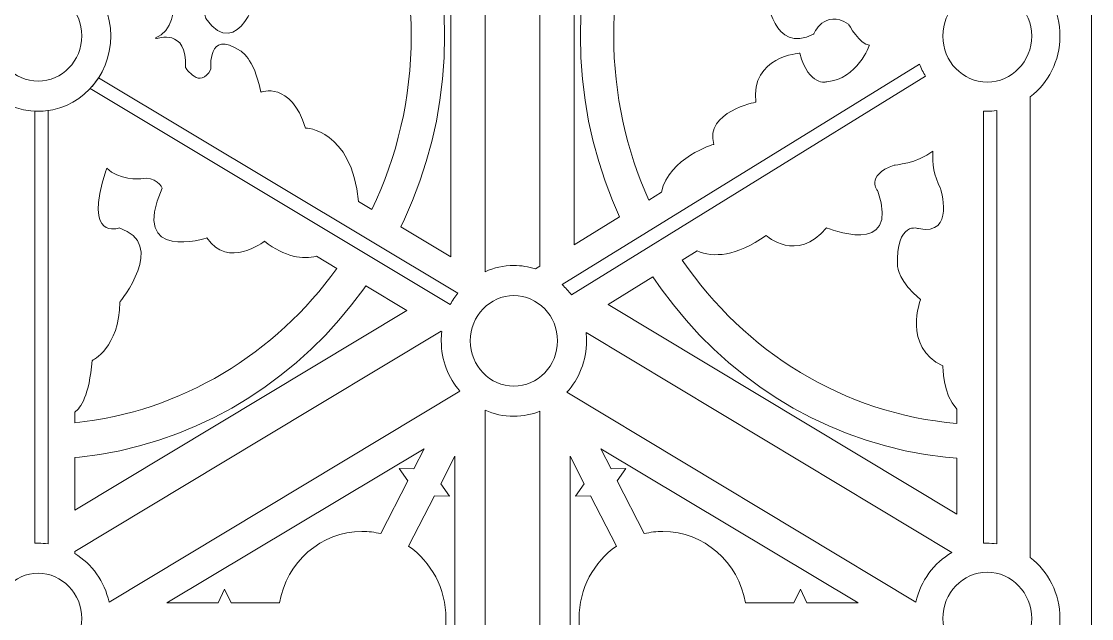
# Model space of a CAD drawing. Header units: centimetres. Extents: x 10.1 to 16.7, y -9.5 to 9.5.
# Drawn here: x 13.382 to 16.738, y -2.706 to -0.833 of the extents above; entities that cross this region are included whole.
import ezdxf

# ---------------------------------------------------------------- set-up
doc = ezdxf.new("R2010")
doc.units = ezdxf.units.CM
doc.header["$MEASUREMENT"] = 0
doc.layers.add('layer 1', color=7, linetype='Continuous')

msp = doc.modelspace()

# ---------------------------------------------------------------- linework, layer by layer
at = {"layer": 'layer 1', "color": 250, "lineweight": 9}
for points, knots in [([(10.14539, 9.49999), (10.14539, 9.49999), (16.7385, 9.49999), (16.7385, 9.49999), (16.7385, 9.49999), (16.7385, 9.49999), (16.7385, -9.50001), (16.7385, -9.50001), (16.7385, -9.50001), (16.7385, -9.50001), (10.14539, -9.50001), (10.14539, -9.50001), (10.14539, -9.50001), (10.14539, -9.50001), (10.14539, 9.49999), (10.14539, 9.49999)], [0, 0, 0, 0, 0.2, 0.2, 0.2, 0.2, 0.4, 0.4, 0.4, 0.4, 0.6, 0.6, 0.6, 0.6, 1, 1, 1, 1]), ([(14.83605, -0.1397), (14.83605, -0.1397), (14.83605, -0.87857), (14.83605, -0.87857), (14.83605, -0.87857), (14.83605, -0.87857), (14.83605, -1.61809), (14.83605, -1.61809)], [0, 0, 0, 0, 0.3333333, 0.3333333, 0.3333333, 0.3333333, 1, 1, 1, 1]), ([(14.99391, -1.6092), (14.99391, -1.6092), (15.00825, -1.60034), (15.00825, -1.60034), (15.00825, -1.60034), (15.00825, -1.60034), (15.00825, -0.87857), (15.00825, -0.87857), (15.00825, -0.87857), (15.00825, -0.87857), (15.00825, -0.20537), (15.00825, -0.20537), (15.00825, -0.20537), (15.00825, -0.20537), (14.93127, -0.15914), (14.93127, -0.15914)], [0, 0, 0, 0, 0.2, 0.2, 0.2, 0.2, 0.4, 0.4, 0.4, 0.4, 0.6, 0.6, 0.6, 0.6, 1, 1, 1, 1]), ([(14.70929, -0.87857), (14.70929, -0.87857), (14.70761, -0.94667), (14.70761, -0.94667), (14.70761, -0.94667), (14.70761, -0.94667), (14.70268, -1.01393), (14.70268, -1.01393), (14.70268, -1.01393), (14.70268, -1.01393), (14.69456, -1.08026), (14.69456, -1.08026), (14.69456, -1.08026), (14.69456, -1.08026), (14.68332, -1.14558), (14.68332, -1.14558), (14.68332, -1.14558), (14.68332, -1.14558), (14.66903, -1.20978), (14.66903, -1.20978), (14.66903, -1.20978), (14.66903, -1.20978), (14.65182, -1.27275), (14.65182, -1.27275), (14.65182, -1.27275), (14.65182, -1.27275), (14.63172, -1.33443), (14.63172, -1.33443), (14.63172, -1.33443), (14.63172, -1.33443), (14.60883, -1.39471), (14.60883, -1.39471), (14.60883, -1.39471), (14.60883, -1.39471), (14.58324, -1.45352), (14.58324, -1.45352), (14.58324, -1.45352), (14.58324, -1.45352), (14.57146, -1.47741), (14.57146, -1.47741), (14.57146, -1.47741), (14.57146, -1.47741), (14.72825, -1.57138), (14.72825, -1.57138), (14.72825, -1.57138), (14.72825, -1.57138), (14.72825, -0.18235), (14.72825, -0.18235), (14.72825, -0.18235), (14.72825, -0.18235), (14.57155, -0.27987), (14.57155, -0.27987), (14.57155, -0.27987), (14.57155, -0.27987), (14.58324, -0.30363), (14.58324, -0.30363), (14.58324, -0.30363), (14.58324, -0.30363), (14.60883, -0.36244), (14.60883, -0.36244), (14.60883, -0.36244), (14.60883, -0.36244), (14.63172, -0.42273), (14.63172, -0.42273), (14.63172, -0.42273), (14.63172, -0.42273), (14.65182, -0.4844), (14.65182, -0.4844), (14.65182, -0.4844), (14.65182, -0.4844), (14.66903, -0.54738), (14.66903, -0.54738), (14.66903, -0.54738), (14.66903, -0.54738), (14.68332, -0.61157), (14.68332, -0.61157), (14.68332, -0.61157), (14.68332, -0.61157), (14.69456, -0.67687), (14.69456, -0.67687), (14.69456, -0.67687), (14.69456, -0.67687), (14.70268, -0.74322), (14.70268, -0.74322), (14.70268, -0.74322), (14.70268, -0.74322), (14.70761, -0.81049), (14.70761, -0.81049), (14.70761, -0.81049), (14.70761, -0.81049), (14.70929, -0.87857), (14.70929, -0.87857)], [0, 0, 0, 0, 0.0416667, 0.0416667, 0.0416667, 0.0416667, 0.0833333, 0.0833333, 0.0833333, 0.0833333, 0.125, 0.125, 0.125, 0.125, 0.1666667, 0.1666667, 0.1666667, 0.1666667, 0.2083333, 0.2083333, 0.2083333, 0.2083333, 0.25, 0.25, 0.25, 0.25, 0.2916667, 0.2916667, 0.2916667, 0.2916667, 0.3333333, 0.3333333, 0.3333333, 0.3333333, 0.375, 0.375, 0.375, 0.375, 0.4166667, 0.4166667, 0.4166667, 0.4166667, 0.4583333, 0.4583333, 0.4583333, 0.4583333, 0.5, 0.5, 0.5, 0.5, 0.5416667, 0.5416667, 0.5416667, 0.5416667, 0.5833333, 0.5833333, 0.5833333, 0.5833333, 0.625, 0.625, 0.625, 0.625, 0.6666667, 0.6666667, 0.6666667, 0.6666667, 0.7083333, 0.7083333, 0.7083333, 0.7083333, 0.75, 0.75, 0.75, 0.75, 0.7916667, 0.7916667, 0.7916667, 0.7916667, 0.8333333, 0.8333333, 0.8333333, 0.8333333, 0.875, 0.875, 0.875, 0.875, 0.9166667, 0.9166667, 0.9166667, 0.9166667, 1, 1, 1, 1]), ([(15.25791, -1.44628), (15.25791, -1.44628), (15.23548, -1.39471), (15.23548, -1.39471), (15.23548, -1.39471), (15.23548, -1.39471), (15.21259, -1.33443), (15.21259, -1.33443), (15.21259, -1.33443), (15.21259, -1.33443), (15.19249, -1.27275), (15.19249, -1.27275), (15.19249, -1.27275), (15.19249, -1.27275), (15.17527, -1.20978), (15.17527, -1.20978), (15.17527, -1.20978), (15.17527, -1.20978), (15.16099, -1.14558), (15.16099, -1.14558), (15.16099, -1.14558), (15.16099, -1.14558), (15.14974, -1.08026), (15.14974, -1.08026), (15.14974, -1.08026), (15.14974, -1.08026), (15.14162, -1.01393), (15.14162, -1.01393), (15.14162, -1.01393), (15.14162, -1.01393), (15.1367, -0.94666), (15.1367, -0.94666), (15.1367, -0.94666), (15.1367, -0.94666), (15.13501, -0.87857), (15.13501, -0.87857), (15.13501, -0.87857), (15.13501, -0.87857), (15.1367, -0.81049), (15.1367, -0.81049), (15.1367, -0.81049), (15.1367, -0.81049), (15.14162, -0.74322), (15.14162, -0.74322), (15.14162, -0.74322), (15.14162, -0.74322), (15.14974, -0.67687), (15.14974, -0.67687), (15.14974, -0.67687), (15.14974, -0.67687), (15.16099, -0.61157), (15.16099, -0.61157), (15.16099, -0.61157), (15.16099, -0.61157), (15.17527, -0.54738), (15.17527, -0.54738), (15.17527, -0.54738), (15.17527, -0.54738), (15.19249, -0.4844), (15.19249, -0.4844), (15.19249, -0.4844), (15.19249, -0.4844), (15.21259, -0.42273), (15.21259, -0.42273), (15.21259, -0.42273), (15.21259, -0.42273), (15.23548, -0.36244), (15.23548, -0.36244), (15.23548, -0.36244), (15.23548, -0.36244), (15.24259, -0.34607), (15.24259, -0.34607), (15.24259, -0.34607), (15.24259, -0.34607), (15.11606, -0.2701), (15.11606, -0.2701), (15.11606, -0.2701), (15.11606, -0.2701), (15.11606, -1.53381), (15.11606, -1.53381), (15.11606, -1.53381), (15.11606, -1.53381), (15.25791, -1.44628), (15.25791, -1.44628)], [0, 0, 0, 0, 0.0454545, 0.0454545, 0.0454545, 0.0454545, 0.0909091, 0.0909091, 0.0909091, 0.0909091, 0.1363636, 0.1363636, 0.1363636, 0.1363636, 0.1818182, 0.1818182, 0.1818182, 0.1818182, 0.2272727, 0.2272727, 0.2272727, 0.2272727, 0.2727273, 0.2727273, 0.2727273, 0.2727273, 0.3181818, 0.3181818, 0.3181818, 0.3181818, 0.3636364, 0.3636364, 0.3636364, 0.3636364, 0.4090909, 0.4090909, 0.4090909, 0.4090909, 0.4545455, 0.4545455, 0.4545455, 0.4545455, 0.5, 0.5, 0.5, 0.5, 0.5454545, 0.5454545, 0.5454545, 0.5454545, 0.5909091, 0.5909091, 0.5909091, 0.5909091, 0.6363636, 0.6363636, 0.6363636, 0.6363636, 0.6818182, 0.6818182, 0.6818182, 0.6818182, 0.7272727, 0.7272727, 0.7272727, 0.7272727, 0.7727273, 0.7727273, 0.7727273, 0.7727273, 0.8181818, 0.8181818, 0.8181818, 0.8181818, 0.8636364, 0.8636364, 0.8636364, 0.8636364, 0.9090909, 0.9090909, 0.9090909, 0.9090909, 1, 1, 1, 1]), ([(13.80112, -0.88577), (13.85972, -0.86614), (13.85972, -0.78276), (13.85972, -0.78276), (13.85972, -0.78276), (13.93913, -0.73053), (13.96034, -0.82399), (13.96034, -0.82399), (13.96034, -0.82399), (14.06358, -0.96691), (14.12711, -0.73602), (14.12711, -0.73602), (14.12711, -0.73602), (14.28595, -0.76626), (14.27799, -0.59036), (14.27799, -0.59036), (14.27799, -0.59036), (14.38146, -0.56456), (14.41698, -0.42787), (14.42755, -0.36947)], [0, 0, 0, 0, 0.1666667, 0.1666667, 0.1666667, 0.1666667, 0.3333333, 0.3333333, 0.3333333, 0.3333333, 0.5, 0.5, 0.5, 0.5, 0.6666667, 0.6666667, 0.6666667, 0.6666667, 1, 1, 1, 1]), ([(15.34973, -1.3938), (15.2792, -1.23714), (15.23966, -1.06253), (15.23966, -0.87857), (15.23966, -0.87857), (15.23966, -0.70937), (15.27307, -0.54804), (15.33333, -0.40133)], [0, 0, 0, 0, 0.3333333, 0.3333333, 0.3333333, 0.3333333, 1, 1, 1, 1]), ([(15.46146, -0.47815), (15.47632, -0.52403), (15.51512, -0.56898), (15.5968, -0.60256), (15.5968, -0.60256), (15.5968, -0.60256), (15.61533, -0.76885), (15.72036, -0.75606), (15.72036, -0.75606), (15.72036, -0.75606), (15.73888, -0.9394), (15.86654, -0.87331), (15.86654, -0.87331), (15.86654, -0.87331), (15.89949, -0.79231), (15.97569, -0.84134), (15.97569, -0.84134), (15.97569, -0.84134), (16.01276, -0.90743), (16.04155, -0.90743), (16.04155, -0.90743), (16.04155, -0.90743), (16.00449, -1.01404), (15.90774, -1.02256), (15.90774, -1.02256), (15.90774, -1.02256), (15.85215, -1.03962), (15.82329, -0.93302), (15.82329, -0.93302), (15.82329, -0.93302), (15.66887, -0.94155), (15.68534, -1.08652), (15.68534, -1.08652), (15.68534, -1.08652), (15.52473, -1.11638), (15.55355, -1.21871), (15.55355, -1.21871), (15.55355, -1.21871), (15.4122, -1.2601), (15.38965, -1.36895)], [0, 0, 0, 0, 0.0909091, 0.0909091, 0.0909091, 0.0909091, 0.1818182, 0.1818182, 0.1818182, 0.1818182, 0.2727273, 0.2727273, 0.2727273, 0.2727273, 0.3636364, 0.3636364, 0.3636364, 0.3636364, 0.4545455, 0.4545455, 0.4545455, 0.4545455, 0.5454545, 0.5454545, 0.5454545, 0.5454545, 0.6363636, 0.6363636, 0.6363636, 0.6363636, 0.7272727, 0.7272727, 0.7272727, 0.7272727, 0.8181818, 0.8181818, 0.8181818, 0.8181818, 1, 1, 1, 1]), ([(13.66225, -0.87857), (13.66225, -1.00884), (13.55992, -1.11507), (13.43449, -1.11507), (13.43449, -1.11507), (13.30905, -1.11507), (13.2067, -1.00884), (13.2067, -0.87857), (13.2067, -0.87857), (13.2067, -0.74831), (13.30905, -0.64208), (13.43449, -0.64208), (13.43449, -0.64208), (13.55992, -0.64208), (13.66225, -0.74831), (13.66225, -0.87857)], [0, 0, 0, 0, 0.2, 0.2, 0.2, 0.2, 0.4, 0.4, 0.4, 0.4, 0.6, 0.6, 0.6, 0.6, 1, 1, 1, 1]), ([(16.54611, -0.68836), (16.60252, -0.73153), (16.63924, -0.80097), (16.63924, -0.87903), (16.63924, -0.87903), (16.63924, -0.95709), (16.60252, -1.02653), (16.54611, -1.06969)], [0, 0, 0, 0, 0.3333333, 0.3333333, 0.3333333, 0.3333333, 1, 1, 1, 1]), ([(13.57128, -0.87857), (13.57128, -0.95681), (13.50982, -1.02063), (13.43449, -1.02063), (13.43449, -1.02063), (13.35913, -1.02063), (13.29769, -0.95681), (13.29769, -0.87857), (13.29769, -0.87857), (13.29769, -0.80035), (13.35913, -0.73653), (13.43449, -0.73653), (13.43449, -0.73653), (13.50982, -0.73653), (13.57128, -0.80035), (13.57128, -0.87857)], [0, 0, 0, 0, 0.2, 0.2, 0.2, 0.2, 0.4, 0.4, 0.4, 0.4, 0.6, 0.6, 0.6, 0.6, 1, 1, 1, 1]), ([(16.55063, -0.87903), (16.55063, -0.95876), (16.48802, -1.02379), (16.41122, -1.02379), (16.41122, -1.02379), (16.33443, -1.02379), (16.27181, -0.95876), (16.27181, -0.87903), (16.27181, -0.87903), (16.27181, -0.7993), (16.33443, -0.73428), (16.41122, -0.73428), (16.41122, -0.73428), (16.48802, -0.73428), (16.55063, -0.7993), (16.55063, -0.87903)], [0, 0, 0, 0, 0.2, 0.2, 0.2, 0.2, 0.4, 0.4, 0.4, 0.4, 0.6, 0.6, 0.6, 0.6, 1, 1, 1, 1]), ([(14.43964, -1.39835), (14.41681, -1.17006), (14.27267, -1.16757), (14.27267, -1.16757), (14.27267, -1.16757), (14.22768, -1.01913), (14.13239, -1.05487), (14.13239, -1.05487), (14.13239, -1.05487), (14.11122, -0.94493), (14.06887, -0.92568), (14.06887, -0.92568), (14.06887, -0.92568), (13.96297, -0.85422), (13.97619, -0.98341), (13.97619, -0.98341), (13.97619, -0.98341), (13.94178, -1.04937), (13.89679, -0.97791), (13.89679, -0.97791), (13.89679, -0.97791), (13.90207, -0.85146), (13.80681, -0.8872), (13.80681, -0.8872)], [0, 0, 0, 0, 0.1428571, 0.1428571, 0.1428571, 0.1428571, 0.2857143, 0.2857143, 0.2857143, 0.2857143, 0.4285714, 0.4285714, 0.4285714, 0.4285714, 0.5714286, 0.5714286, 0.5714286, 0.5714286, 0.7142857, 0.7142857, 0.7142857, 0.7142857, 1, 1, 1, 1]), ([(13.46556, -1.11285), (13.45538, -1.11432), (13.44503, -1.11507), (13.43449, -1.11507), (13.43449, -1.11507), (13.43086, -1.11507), (13.42726, -1.11497), (13.42372, -1.11481)], [0, 0, 0, 0, 0.3333333, 0.3333333, 0.3333333, 0.3333333, 1, 1, 1, 1]), ([(16.44089, -1.11285), (16.43074, -1.11432), (16.42036, -1.11507), (16.40984, -1.11507), (16.40984, -1.11507), (16.40622, -1.11507), (16.40262, -1.11497), (16.39905, -1.11481)], [0, 0, 0, 0, 0.3333333, 0.3333333, 0.3333333, 0.3333333, 1, 1, 1, 1]), ([(15.50094, -1.55302), (15.55206, -1.57437), (15.62286, -1.57143), (15.71774, -1.5046), (15.71774, -1.5046), (15.71774, -1.5046), (15.81335, -1.59282), (15.90678, -1.48033), (15.90678, -1.48033), (15.90678, -1.48033), (16.14042, -1.57738), (16.06821, -1.36565), (16.06821, -1.36565), (16.06821, -1.36565), (16.02572, -1.31713), (16.11915, -1.28405), (16.11915, -1.28405), (16.11915, -1.28405), (16.19193, -1.27874), (16.24063, -1.24004), (16.24063, -1.24004), (16.23821, -1.27865), (16.24406, -1.3182), (16.26396, -1.35515), (16.26396, -1.35515), (16.26396, -1.35515), (16.3134, -1.50652), (16.19601, -1.48306), (16.19601, -1.48306), (16.19601, -1.48306), (16.12394, -1.45534), (16.13012, -1.60245), (16.13012, -1.60245), (16.13012, -1.60245), (16.13423, -1.65149), (16.20216, -1.70481), (16.20216, -1.70481), (16.20216, -1.70481), (16.14452, -1.85404), (16.27217, -1.91372), (16.27217, -1.91372), (16.27217, -1.91372), (16.27083, -2.00205), (16.31534, -2.04908)], [0, 0, 0, 0, 0.0833333, 0.0833333, 0.0833333, 0.0833333, 0.1666667, 0.1666667, 0.1666667, 0.1666667, 0.25, 0.25, 0.25, 0.25, 0.3333333, 0.3333333, 0.3333333, 0.3333333, 0.4166667, 0.4166667, 0.4166667, 0.4166667, 0.5, 0.5, 0.5, 0.5, 0.5833333, 0.5833333, 0.5833333, 0.5833333, 0.6666667, 0.6666667, 0.6666667, 0.6666667, 0.75, 0.75, 0.75, 0.75, 0.8333333, 0.8333333, 0.8333333, 0.8333333, 1, 1, 1, 1]), ([(13.54924, -2.0584), (13.56803, -2.0453), (13.59465, -2.00711), (13.60365, -1.89667), (13.60365, -1.89667), (13.60365, -1.89667), (13.69014, -1.85616), (13.69014, -1.71332), (13.69014, -1.71332), (13.69014, -1.71332), (13.84252, -1.52998), (13.68809, -1.48093), (13.68809, -1.48093), (13.68809, -1.48093), (13.57482, -1.52358), (13.64689, -1.30185), (13.64689, -1.30185), (13.64689, -1.30185), (13.64849, -1.29894), (13.64996, -1.29345), (13.64996, -1.29345), (13.68353, -1.33137), (13.7565, -1.32699), (13.7565, -1.32699), (13.7565, -1.32699), (13.80413, -1.316), (13.82353, -1.35622), (13.82353, -1.35622), (13.82353, -1.35622), (13.71829, -1.59038), (13.96388, -1.51233), (13.96388, -1.51233), (13.96388, -1.51233), (14.02899, -1.61121), (14.14429, -1.52273), (14.14429, -1.52273), (14.14429, -1.52273), (14.20913, -1.57382), (14.26499, -1.57931), (14.30698, -1.56973)], [0, 0, 0, 0, 0.0909091, 0.0909091, 0.0909091, 0.0909091, 0.1818182, 0.1818182, 0.1818182, 0.1818182, 0.2727273, 0.2727273, 0.2727273, 0.2727273, 0.3636364, 0.3636364, 0.3636364, 0.3636364, 0.4545455, 0.4545455, 0.4545455, 0.4545455, 0.5454545, 0.5454545, 0.5454545, 0.5454545, 0.6363636, 0.6363636, 0.6363636, 0.6363636, 0.7272727, 0.7272727, 0.7272727, 0.7272727, 0.8181818, 0.8181818, 0.8181818, 0.8181818, 1, 1, 1, 1]), ([(14.83605, -1.61809), (14.86381, -1.60556), (14.89437, -1.5986), (14.92648, -1.5986), (14.92648, -1.5986), (14.94993, -1.5986), (14.9726, -1.60231), (14.99391, -1.6092)], [0, 0, 0, 0, 0.3333333, 0.3333333, 0.3333333, 0.3333333, 1, 1, 1, 1]), ([(16.31534, -2.2025), (16.31534, -2.2025), (16.27982, -2.19968), (16.27982, -2.19968), (16.27982, -2.19968), (16.27982, -2.19968), (16.21611, -2.1912), (16.21611, -2.1912), (16.21611, -2.1912), (16.21611, -2.1912), (16.15338, -2.17947), (16.15338, -2.17947), (16.15338, -2.17947), (16.15338, -2.17947), (16.09171, -2.16456), (16.09171, -2.16456), (16.09171, -2.16456), (16.09171, -2.16456), (16.03123, -2.14662), (16.03123, -2.14662), (16.03123, -2.14662), (16.03123, -2.14662), (15.97199, -2.12565), (15.97199, -2.12565), (15.97199, -2.12565), (15.97199, -2.12565), (15.91412, -2.10179), (15.91412, -2.10179), (15.91412, -2.10179), (15.91412, -2.10179), (15.85766, -2.07512), (15.85766, -2.07512), (15.85766, -2.07512), (15.85766, -2.07512), (15.80265, -2.04571), (15.80265, -2.04571), (15.80265, -2.04571), (15.80265, -2.04571), (15.74928, -2.01367), (15.74928, -2.01367), (15.74928, -2.01367), (15.74928, -2.01367), (15.69758, -1.97907), (15.69758, -1.97907), (15.69758, -1.97907), (15.69758, -1.97907), (15.64761, -1.94198), (15.64761, -1.94198), (15.64761, -1.94198), (15.64761, -1.94198), (15.59947, -1.90254), (15.59947, -1.90254), (15.59947, -1.90254), (15.59947, -1.90254), (15.55319, -1.86076), (15.55319, -1.86076), (15.55319, -1.86076), (15.55319, -1.86076), (15.50893, -1.81677), (15.50893, -1.81677), (15.50893, -1.81677), (15.50893, -1.81677), (15.46673, -1.77064), (15.46673, -1.77064), (15.46673, -1.77064), (15.46673, -1.77064), (15.42666, -1.72246), (15.42666, -1.72246), (15.42666, -1.72246), (15.42666, -1.72246), (15.38878, -1.6723), (15.38878, -1.6723), (15.38878, -1.6723), (15.38878, -1.6723), (15.36277, -1.63425), (15.36277, -1.63425), (15.36277, -1.63425), (15.36277, -1.63425), (15.22238, -1.72094), (15.22238, -1.72094), (15.22238, -1.72094), (15.22238, -1.72094), (16.31534, -2.37832), (16.31534, -2.37832), (16.31534, -2.37832), (16.31534, -2.37832), (16.31534, -2.2025), (16.31534, -2.2025)], [0, 0, 0, 0, 0.0434783, 0.0434783, 0.0434783, 0.0434783, 0.0869565, 0.0869565, 0.0869565, 0.0869565, 0.1304348, 0.1304348, 0.1304348, 0.1304348, 0.173913, 0.173913, 0.173913, 0.173913, 0.2173913, 0.2173913, 0.2173913, 0.2173913, 0.2608696, 0.2608696, 0.2608696, 0.2608696, 0.3043478, 0.3043478, 0.3043478, 0.3043478, 0.3478261, 0.3478261, 0.3478261, 0.3478261, 0.3913043, 0.3913043, 0.3913043, 0.3913043, 0.4347826, 0.4347826, 0.4347826, 0.4347826, 0.4782609, 0.4782609, 0.4782609, 0.4782609, 0.5217391, 0.5217391, 0.5217391, 0.5217391, 0.5652174, 0.5652174, 0.5652174, 0.5652174, 0.6086957, 0.6086957, 0.6086957, 0.6086957, 0.6521739, 0.6521739, 0.6521739, 0.6521739, 0.6956522, 0.6956522, 0.6956522, 0.6956522, 0.7391304, 0.7391304, 0.7391304, 0.7391304, 0.7826087, 0.7826087, 0.7826087, 0.7826087, 0.826087, 0.826087, 0.826087, 0.826087, 0.8695652, 0.8695652, 0.8695652, 0.8695652, 0.9130435, 0.9130435, 0.9130435, 0.9130435, 1, 1, 1, 1]), ([(14.46208, -1.66271), (14.46208, -1.66271), (14.45553, -1.6723), (14.45553, -1.6723), (14.45553, -1.6723), (14.45553, -1.6723), (14.41765, -1.72246), (14.41765, -1.72246), (14.41765, -1.72246), (14.41765, -1.72246), (14.37761, -1.77064), (14.37761, -1.77064), (14.37761, -1.77064), (14.37761, -1.77064), (14.33537, -1.81677), (14.33537, -1.81677), (14.33537, -1.81677), (14.33537, -1.81677), (14.29112, -1.86076), (14.29112, -1.86076), (14.29112, -1.86076), (14.29112, -1.86076), (14.24483, -1.90254), (14.24483, -1.90254), (14.24483, -1.90254), (14.24483, -1.90254), (14.1967, -1.94198), (14.1967, -1.94198), (14.1967, -1.94198), (14.1967, -1.94198), (14.14673, -1.97907), (14.14673, -1.97907), (14.14673, -1.97907), (14.14673, -1.97907), (14.09502, -2.01367), (14.09502, -2.01367), (14.09502, -2.01367), (14.09502, -2.01367), (14.04165, -2.04571), (14.04165, -2.04571), (14.04165, -2.04571), (14.04165, -2.04571), (13.98665, -2.07512), (13.98665, -2.07512), (13.98665, -2.07512), (13.98665, -2.07512), (13.93019, -2.10179), (13.93019, -2.10179), (13.93019, -2.10179), (13.93019, -2.10179), (13.87232, -2.12565), (13.87232, -2.12565), (13.87232, -2.12565), (13.87232, -2.12565), (13.81308, -2.14662), (13.81308, -2.14662), (13.81308, -2.14662), (13.81308, -2.14662), (13.75259, -2.16456), (13.75259, -2.16456), (13.75259, -2.16456), (13.75259, -2.16456), (13.69095, -2.17947), (13.69095, -2.17947), (13.69095, -2.17947), (13.69095, -2.17947), (13.6282, -2.1912), (13.6282, -2.1912), (13.6282, -2.1912), (13.6282, -2.1912), (13.56448, -2.19968), (13.56448, -2.19968), (13.56448, -2.19968), (13.56448, -2.19968), (13.54924, -2.20089), (13.54924, -2.20089), (13.54924, -2.20089), (13.54924, -2.20089), (13.54924, -2.36612), (13.54924, -2.36612), (13.54924, -2.36612), (13.54924, -2.36612), (14.59064, -1.73978), (14.59064, -1.73978), (14.59064, -1.73978), (14.59064, -1.73978), (14.46208, -1.66271), (14.46208, -1.66271)], [0, 0, 0, 0, 0.0434783, 0.0434783, 0.0434783, 0.0434783, 0.0869565, 0.0869565, 0.0869565, 0.0869565, 0.1304348, 0.1304348, 0.1304348, 0.1304348, 0.173913, 0.173913, 0.173913, 0.173913, 0.2173913, 0.2173913, 0.2173913, 0.2173913, 0.2608696, 0.2608696, 0.2608696, 0.2608696, 0.3043478, 0.3043478, 0.3043478, 0.3043478, 0.3478261, 0.3478261, 0.3478261, 0.3478261, 0.3913043, 0.3913043, 0.3913043, 0.3913043, 0.4347826, 0.4347826, 0.4347826, 0.4347826, 0.4782609, 0.4782609, 0.4782609, 0.4782609, 0.5217391, 0.5217391, 0.5217391, 0.5217391, 0.5652174, 0.5652174, 0.5652174, 0.5652174, 0.6086957, 0.6086957, 0.6086957, 0.6086957, 0.6521739, 0.6521739, 0.6521739, 0.6521739, 0.6956522, 0.6956522, 0.6956522, 0.6956522, 0.7391304, 0.7391304, 0.7391304, 0.7391304, 0.7826087, 0.7826087, 0.7826087, 0.7826087, 0.826087, 0.826087, 0.826087, 0.826087, 0.8695652, 0.8695652, 0.8695652, 0.8695652, 0.9130435, 0.9130435, 0.9130435, 0.9130435, 1, 1, 1, 1]), ([(15.06328, -1.8351), (15.06328, -1.91333), (15.00184, -1.97714), (14.92648, -1.97714), (14.92648, -1.97714), (14.85112, -1.97714), (14.78969, -1.91333), (14.78969, -1.8351), (14.78969, -1.8351), (14.78969, -1.75685), (14.85112, -1.69305), (14.92648, -1.69305), (14.92648, -1.69305), (15.00184, -1.69305), (15.06328, -1.75685), (15.06328, -1.8351)], [0, 0, 0, 0, 0.2, 0.2, 0.2, 0.2, 0.4, 0.4, 0.4, 0.4, 0.6, 0.6, 0.6, 0.6, 1, 1, 1, 1]), ([(14.70047, -1.80569), (14.70047, -1.80569), (14.69836, -1.80437), (14.69836, -1.80437), (14.69836, -1.80437), (14.69836, -1.80437), (14.13529, -2.14303), (14.13529, -2.14303), (14.13529, -2.14303), (14.13529, -2.14303), (13.54924, -2.4955), (13.54924, -2.4955), (13.54924, -2.4955), (13.54924, -2.4955), (13.54924, -2.50186), (13.54924, -2.50186)], [0, 0, 0, 0, 0.2, 0.2, 0.2, 0.2, 0.4, 0.4, 0.4, 0.4, 0.6, 0.6, 0.6, 0.6, 1, 1, 1, 1]), ([(14.75712, -1.99294), (14.72083, -1.95103), (14.69873, -1.89567), (14.69873, -1.8351), (14.69873, -1.8351), (14.69873, -1.82515), (14.69931, -1.81533), (14.70047, -1.80569)], [0, 0, 0, 0, 0.3333333, 0.3333333, 0.3333333, 0.3333333, 1, 1, 1, 1]), ([(16.30041, -2.4987), (16.30041, -2.4987), (15.70902, -2.14303), (15.70902, -2.14303), (15.70902, -2.14303), (15.70902, -2.14303), (15.15278, -1.80848), (15.15278, -1.80848)], [0, 0, 0, 0, 0.3333333, 0.3333333, 0.3333333, 0.3333333, 1, 1, 1, 1]), ([(15.00825, -2.05578), (14.98283, -2.06599), (14.95528, -2.07159), (14.92648, -2.07159), (14.92648, -2.07159), (14.89437, -2.07159), (14.86377, -2.06463), (14.83605, -2.05209)], [0, 0, 0, 0, 0.3333333, 0.3333333, 0.3333333, 0.3333333, 1, 1, 1, 1]), ([(13.83779, -2.65669), (13.83779, -2.65669), (14.64524, -2.17365), (14.64524, -2.17365), (14.64524, -2.17365), (14.64524, -2.17365), (14.61296, -2.23658), (14.61296, -2.23658), (14.61296, -2.23658), (14.61296, -2.23658), (14.5664, -2.235), (14.5664, -2.235), (14.5664, -2.235), (14.5664, -2.235), (14.59371, -2.27424), (14.59371, -2.27424), (14.59371, -2.27424), (14.59371, -2.27424), (14.50892, -2.4396), (14.50892, -2.4396)], [0, 0, 0, 0, 0.1666667, 0.1666667, 0.1666667, 0.1666667, 0.3333333, 0.3333333, 0.3333333, 0.3333333, 0.5, 0.5, 0.5, 0.5, 0.6666667, 0.6666667, 0.6666667, 0.6666667, 1, 1, 1, 1]), ([(16.00651, -2.65669), (16.00651, -2.65669), (15.19907, -2.17365), (15.19907, -2.17365), (15.19907, -2.17365), (15.19907, -2.17365), (15.23135, -2.23658), (15.23135, -2.23658), (15.23135, -2.23658), (15.23135, -2.23658), (15.27791, -2.235), (15.27791, -2.235), (15.27791, -2.235), (15.27791, -2.235), (15.25063, -2.27424), (15.25063, -2.27424), (15.25063, -2.27424), (15.25063, -2.27424), (15.33538, -2.4396), (15.33538, -2.4396)], [0, 0, 0, 0, 0.1666667, 0.1666667, 0.1666667, 0.1666667, 0.3333333, 0.3333333, 0.3333333, 0.3333333, 0.5, 0.5, 0.5, 0.5, 0.6666667, 0.6666667, 0.6666667, 0.6666667, 1, 1, 1, 1]), ([(14.59643, -2.47902), (14.59643, -2.47902), (14.67763, -2.32063), (14.67763, -2.32063), (14.67763, -2.32063), (14.67763, -2.32063), (14.7242, -2.32221), (14.7242, -2.32221), (14.7242, -2.32221), (14.7242, -2.32221), (14.69692, -2.28298), (14.69692, -2.28298), (14.69692, -2.28298), (14.69692, -2.28298), (14.74095, -2.19706), (14.74095, -2.19706)], [0, 0, 0, 0, 0.2, 0.2, 0.2, 0.2, 0.4, 0.4, 0.4, 0.4, 0.6, 0.6, 0.6, 0.6, 1, 1, 1, 1]), ([(14.74095, -2.19706), (14.74095, -2.19706), (14.74095, -3.19678), (14.74095, -3.19678), (14.74095, -3.19678), (14.74095, -3.19678), (14.70019, -3.1172), (14.70019, -3.1172), (14.70019, -3.1172), (14.70019, -3.1172), (14.72746, -3.07795), (14.72746, -3.07795), (14.72746, -3.07795), (14.72746, -3.07795), (14.68087, -3.07955), (14.68087, -3.07955), (14.68087, -3.07955), (14.68087, -3.07955), (14.60331, -2.92818), (14.60331, -2.92818)], [0, 0, 0, 0, 0.1666667, 0.1666667, 0.1666667, 0.1666667, 0.3333333, 0.3333333, 0.3333333, 0.3333333, 0.5, 0.5, 0.5, 0.5, 0.6666667, 0.6666667, 0.6666667, 0.6666667, 1, 1, 1, 1]), ([(15.10335, -2.19706), (15.10335, -2.19706), (15.10335, -3.19678), (15.10335, -3.19678), (15.10335, -3.19678), (15.10335, -3.19678), (15.14414, -3.1172), (15.14414, -3.1172), (15.14414, -3.1172), (15.14414, -3.1172), (15.11684, -3.07795), (15.11684, -3.07795), (15.11684, -3.07795), (15.11684, -3.07795), (15.16344, -3.07955), (15.16344, -3.07955), (15.16344, -3.07955), (15.16344, -3.07955), (15.24102, -2.92818), (15.24102, -2.92818)], [0, 0, 0, 0, 0.1666667, 0.1666667, 0.1666667, 0.1666667, 0.3333333, 0.3333333, 0.3333333, 0.3333333, 0.5, 0.5, 0.5, 0.5, 0.6666667, 0.6666667, 0.6666667, 0.6666667, 1, 1, 1, 1]), ([(15.24788, -2.47902), (15.24788, -2.47902), (15.1667, -2.32063), (15.1667, -2.32063), (15.1667, -2.32063), (15.1667, -2.32063), (15.12011, -2.32221), (15.12011, -2.32221), (15.12011, -2.32221), (15.12011, -2.32221), (15.14738, -2.28298), (15.14738, -2.28298), (15.14738, -2.28298), (15.14738, -2.28298), (15.10335, -2.19706), (15.10335, -2.19706)], [0, 0, 0, 0, 0.2, 0.2, 0.2, 0.2, 0.4, 0.4, 0.4, 0.4, 0.6, 0.6, 0.6, 0.6, 1, 1, 1, 1]), ([(14.50892, -2.4396), (14.48997, -2.43508), (14.47029, -2.43267), (14.4501, -2.43267), (14.4501, -2.43267), (14.32132, -2.43267), (14.21362, -2.52954), (14.19113, -2.65669)], [0, 0, 0, 0, 0.3333333, 0.3333333, 0.3333333, 0.3333333, 1, 1, 1, 1]), ([(15.33538, -2.4396), (15.35433, -2.43508), (15.37402, -2.43267), (15.39421, -2.43267), (15.39421, -2.43267), (15.52299, -2.43267), (15.63068, -2.52954), (15.65318, -2.65669)], [0, 0, 0, 0, 0.3333333, 0.3333333, 0.3333333, 0.3333333, 1, 1, 1, 1]), ([(13.42372, -2.46976), (13.42726, -2.4696), (13.43086, -2.46949), (13.43449, -2.46949), (13.43449, -2.46949), (13.44503, -2.46949), (13.45538, -2.47026), (13.46556, -2.47171)], [0, 0, 0, 0, 0.3333333, 0.3333333, 0.3333333, 0.3333333, 1, 1, 1, 1]), ([(14.60331, -2.92818), (14.66987, -2.87849), (14.71338, -2.79739), (14.71338, -2.70607), (14.71338, -2.70607), (14.71338, -2.61165), (14.66689, -2.52817), (14.59643, -2.47902)], [0, 0, 0, 0, 0.3333333, 0.3333333, 0.3333333, 0.3333333, 1, 1, 1, 1]), ([(15.24102, -2.92818), (15.17443, -2.87849), (15.13093, -2.79739), (15.13093, -2.70607), (15.13093, -2.70607), (15.13093, -2.61165), (15.17744, -2.52817), (15.24788, -2.47902)], [0, 0, 0, 0, 0.3333333, 0.3333333, 0.3333333, 0.3333333, 1, 1, 1, 1]), ([(16.39905, -2.46976), (16.40262, -2.4696), (16.40622, -2.46949), (16.40984, -2.46949), (16.40984, -2.46949), (16.42036, -2.46949), (16.43074, -2.47026), (16.44089, -2.47171)], [0, 0, 0, 0, 0.3333333, 0.3333333, 0.3333333, 0.3333333, 1, 1, 1, 1]), ([(16.54611, -2.51478), (16.60252, -2.55794), (16.63924, -2.62737), (16.63924, -2.70543), (16.63924, -2.70543), (16.63924, -2.7835), (16.60252, -2.85294), (16.54611, -2.89612)], [0, 0, 0, 0, 0.3333333, 0.3333333, 0.3333333, 0.3333333, 1, 1, 1, 1]), ([(13.57128, -2.70599), (13.57128, -2.78422), (13.50982, -2.84804), (13.43449, -2.84804), (13.43449, -2.84804), (13.35913, -2.84804), (13.29769, -2.78422), (13.29769, -2.70599), (13.29769, -2.70599), (13.29769, -2.62776), (13.35913, -2.56395), (13.43449, -2.56395), (13.43449, -2.56395), (13.50982, -2.56395), (13.57128, -2.62776), (13.57128, -2.70599)], [0, 0, 0, 0, 0.2, 0.2, 0.2, 0.2, 0.4, 0.4, 0.4, 0.4, 0.6, 0.6, 0.6, 0.6, 1, 1, 1, 1]), ([(16.55063, -2.70543), (16.55063, -2.78517), (16.48802, -2.8502), (16.41122, -2.8502), (16.41122, -2.8502), (16.33443, -2.8502), (16.27181, -2.78517), (16.27181, -2.70543), (16.27181, -2.70543), (16.27181, -2.62571), (16.33443, -2.56069), (16.41122, -2.56069), (16.41122, -2.56069), (16.48802, -2.56069), (16.55063, -2.62571), (16.55063, -2.70543)], [0, 0, 0, 0, 0.2, 0.2, 0.2, 0.2, 0.4, 0.4, 0.4, 0.4, 0.6, 0.6, 0.6, 0.6, 1, 1, 1, 1]), ([(14.19113, -2.65669), (14.19113, -2.65669), (14.03968, -2.65669), (14.03968, -2.65669), (14.03968, -2.65669), (14.03968, -2.65669), (14.01916, -2.61326), (14.01916, -2.61326), (14.01916, -2.61326), (14.01916, -2.61326), (13.99866, -2.65669), (13.99866, -2.65669), (13.99866, -2.65669), (13.99866, -2.65669), (13.83779, -2.65669), (13.83779, -2.65669)], [0, 0, 0, 0, 0.2, 0.2, 0.2, 0.2, 0.4, 0.4, 0.4, 0.4, 0.6, 0.6, 0.6, 0.6, 1, 1, 1, 1]), ([(15.65318, -2.65669), (15.65318, -2.65669), (15.80462, -2.65669), (15.80462, -2.65669), (15.80462, -2.65669), (15.80462, -2.65669), (15.82515, -2.61326), (15.82515, -2.61326), (15.82515, -2.61326), (15.82515, -2.61326), (15.84567, -2.65669), (15.84567, -2.65669), (15.84567, -2.65669), (15.84567, -2.65669), (16.00651, -2.65669), (16.00651, -2.65669)], [0, 0, 0, 0, 0.2, 0.2, 0.2, 0.2, 0.4, 0.4, 0.4, 0.4, 0.6, 0.6, 0.6, 0.6, 1, 1, 1, 1])]:
    msp.add_open_spline(points, degree=3, knots=knots, dxfattribs=at)
for points in [[(14.48177, -0.33574), (14.56032, -0.49938), (14.60463, -0.68374), (14.60463, -0.87857)], [(13.80681, -0.8872), (13.80681, -0.8872), (13.80112, -0.88577), (13.80112, -0.88577)], [(14.60463, -0.87857), (14.60463, -1.07409), (14.56001, -1.25907), (14.48094, -1.42312)], [(16.19859, -0.9669), (16.19859, -0.9669), (15.07776, -1.65854), (15.07776, -1.65854)], [(16.21774, -1.00538), (16.21026, -0.99327), (16.20385, -0.98039), (16.19859, -0.9669)], [(15.10694, -1.69108), (15.10694, -1.69108), (16.21774, -1.00538), (16.21774, -1.00538)], [(13.62386, -1.00968), (13.61599, -1.02192), (13.60702, -1.03335), (13.59716, -1.04383)], [(14.75058, -1.68514), (14.75058, -1.68514), (13.62386, -1.00968), (13.62386, -1.00968)], [(13.59716, -1.04383), (13.59716, -1.04383), (14.72701, -1.72118), (14.72701, -1.72118)], [(16.54611, -1.06969), (16.54611, -1.06969), (16.54611, -2.51478), (16.54611, -2.51478)], [(13.42372, -1.11481), (13.42372, -1.11481), (13.42372, -2.46976), (13.42372, -2.46976)], [(13.46556, -2.47171), (13.46556, -2.47171), (13.46556, -1.11285), (13.46556, -1.11285)], [(16.39905, -1.11481), (16.39905, -1.11481), (16.39905, -2.46976), (16.39905, -2.46976)], [(16.44089, -2.47171), (16.44089, -2.47171), (16.44089, -1.11285), (16.44089, -1.11285)], [(15.38965, -1.36895), (15.38965, -1.36895), (15.34973, -1.3938), (15.34973, -1.3938)], [(14.48094, -1.42312), (14.48094, -1.42312), (14.43964, -1.39835), (14.43964, -1.39835)], [(14.30698, -1.56973), (14.30698, -1.56973), (14.37103, -1.60814), (14.37103, -1.60814)], [(15.4548, -1.58172), (15.4548, -1.58172), (15.50094, -1.55302), (15.50094, -1.55302)], [(14.37103, -1.60814), (14.17893, -1.87505), (13.88447, -2.05772), (13.54924, -2.09198)], [(16.31534, -2.09387), (15.96077, -2.0641), (15.64992, -1.86845), (15.4548, -1.58172)], [(15.07776, -1.65854), (15.08841, -1.66843), (15.09818, -1.67931), (15.10694, -1.69108)], [(14.72701, -1.72118), (14.73381, -1.70841), (14.74169, -1.69633), (14.75058, -1.68514)], [(15.15278, -1.80848), (15.15373, -1.81722), (15.15424, -1.82611), (15.15424, -1.8351)], [(15.15424, -1.8351), (15.15424, -1.89731), (15.13091, -1.95405), (15.09283, -1.99635)], [(13.65671, -2.65416), (13.65671, -2.65416), (14.75712, -1.99294), (14.75712, -1.99294)], [(15.09283, -1.99635), (15.09283, -1.99635), (16.1876, -2.65416), (16.1876, -2.65416)], [(13.54924, -2.09198), (13.54924, -2.09198), (13.54924, -2.0584), (13.54924, -2.0584)], [(14.83605, -2.05209), (14.83605, -2.05209), (14.83605, -3.367), (14.83605, -3.367)], [(15.00825, -3.3633), (15.00825, -3.3633), (15.00825, -2.05578), (15.00825, -2.05578)], [(16.31534, -2.04908), (16.31534, -2.04908), (16.31534, -2.09387), (16.31534, -2.09387)], [(13.54924, -2.50186), (13.60294, -2.53455), (13.64267, -2.58941), (13.65671, -2.65416)], [(16.1876, -2.65416), (16.2021, -2.58727), (16.24403, -2.53095), (16.30041, -2.4987)]]:
    msp.add_open_spline(points, degree=3, dxfattribs=at)

doc.saveas('drawing.dxf')
